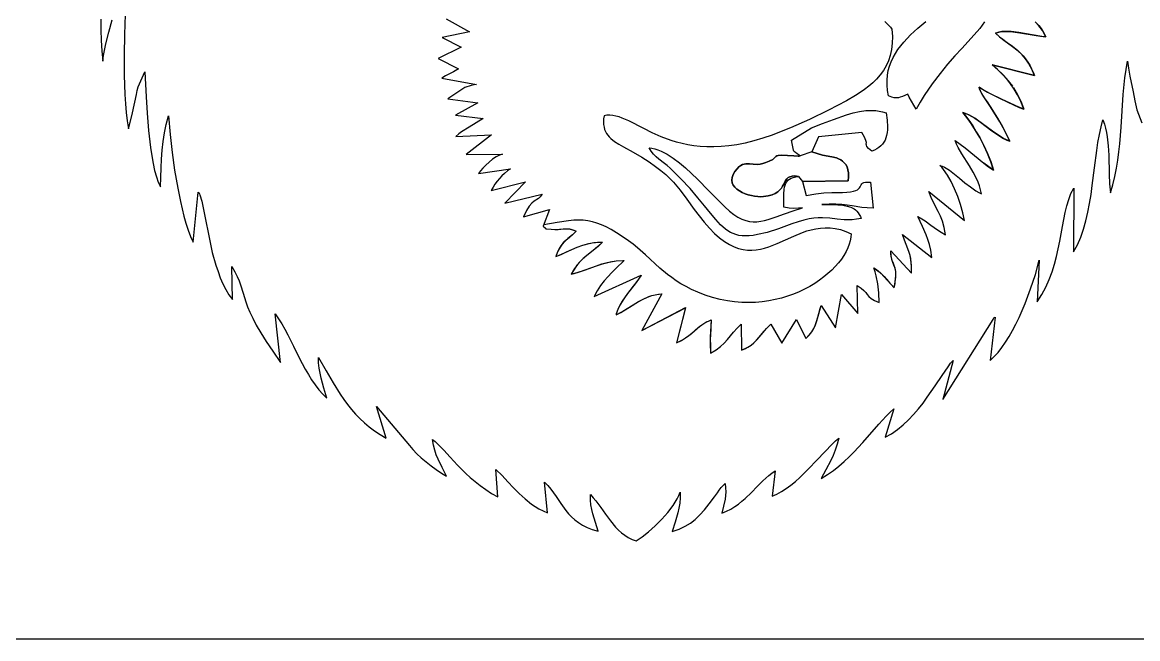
# Model space of a CAD drawing. Extents: x 0 to 500, y 0 to 300.
# Drawn here: x 126.5 to 208.3, y 0 to 45.2 of the extents above; entities that cross this region are included whole.
import ezdxf

# ---------------------------------------------------------------- set-up
doc = ezdxf.new("R2010")
doc.units = 0
doc.layers.add('Nível Padrão', color=18, linetype='CONTINUOUS')

msp = doc.modelspace()

# ---------------------------------------------------------------- linework, layer by layer
at = {"layer": 'Nível Padrão'}
msp.add_lwpolyline([(0, 10, 0.414214), (10, 0), (490, 0, 0.414214), (500, 10), (500, 290, 0.414214), (490, 300), (10, 300, 0.414214), (0, 290), (0, 10)], format="xyb", close=True, dxfattribs=at)
for points in [[(134.058, 45.804), (134.021, 44.342), (133.996, 42.846), (133.999, 41.363), (134.044, 39.934), (134.087, 39.254), (134.147, 38.604), (134.224, 37.99), (134.321, 37.416), (134.566, 38.379), (134.784, 39.38), (134.888, 39.937), (134.948, 40.232), (135.012, 40.487), (135.511, 41.586), (135.613, 39.766), (135.687, 38.572), (135.789, 37.303), (135.928, 36.042), (136.014, 35.442), (136.113, 34.876), (136.225, 34.354), (136.353, 33.888), (136.496, 33.488), (136.657, 33.165), (136.705, 34.54), (136.735, 35.2), (136.78, 35.846), (136.845, 36.483), (136.94, 37.114), (137.069, 37.743), (137.242, 38.373), (137.361, 37.007), (137.503, 35.682), (137.685, 34.376), (137.796, 33.723), (137.924, 33.068), (138.13, 32.072), (138.374, 31.013), (138.518, 30.49), (138.678, 29.987), (138.858, 29.517), (139.059, 29.091), (139.411, 32.761), (139.509, 32.616), (139.538, 32.58), (139.676, 32.114), (140.456, 28.328), (140.724, 27.401), (140.876, 26.936), (141.043, 26.479), (141.229, 26.038), (141.436, 25.621), (141.667, 25.234), (141.925, 24.884), (141.898, 27.313), (142.112, 26.932), (142.281, 26.585), (142.416, 26.263), (142.526, 25.958), (142.709, 25.359), (142.911, 24.717), (143.043, 24.357), (143.208, 23.959), (143.417, 23.515), (143.68, 23.014), (144.006, 22.449), (144.404, 21.81), (144.885, 21.088), (145.459, 20.274), (145.054, 23.827), (145.306, 23.472), (145.545, 23.097), (145.774, 22.705), (145.993, 22.3), (146.416, 21.463), (146.835, 20.615), (147.27, 19.782), (147.499, 19.38), (147.739, 18.992), (147.993, 18.621), (148.264, 18.272), (148.553, 17.947), (148.864, 17.65), (148.645, 18.386), (148.439, 19.107), (148.355, 19.473), (148.291, 19.848), (148.253, 20.238), (148.247, 20.645), (148.798, 19.668), (149.32, 18.769), (149.837, 17.943), (150.102, 17.556), (150.374, 17.185), (150.658, 16.829), (150.956, 16.488), (151.271, 16.161), (151.607, 15.847), (151.966, 15.547), (152.351, 15.258), (152.766, 14.98), (153.213, 14.713), (152.507, 17.036), (154.907, 14.173), (155.161, 13.879), (155.455, 13.577), (155.78, 13.272), (156.129, 12.972), (156.496, 12.681), (156.872, 12.407), (157.25, 12.156), (157.623, 11.935), (157.304, 12.573), (157.006, 13.182), (156.874, 13.5), (156.761, 13.839), (156.669, 14.21), (156.603, 14.622), (156.801, 14.465), (157.004, 14.28), (157.434, 13.835), (157.906, 13.313), (158.435, 12.737), (159.036, 12.133), (159.367, 11.829), (159.721, 11.527), (160.099, 11.23), (160.505, 10.942), (160.938, 10.666), (161.401, 10.404), (161.255, 12.427), (161.708, 11.971), (162.13, 11.521), (162.538, 11.081), (162.951, 10.658), (163.388, 10.257), (163.868, 9.882), (164.13, 9.707), (164.41, 9.54), (164.71, 9.383), (165.032, 9.237), (164.804, 11.491), (165.05, 11.232), (165.272, 10.968), (165.664, 10.436), (166.021, 9.911), (166.386, 9.406), (166.584, 9.165), (166.799, 8.936), (167.038, 8.719), (167.304, 8.516), (167.603, 8.329), (167.94, 8.16), (168.321, 8.011), (168.751, 7.884), (168.543, 8.537), (168.356, 9.158), (168.281, 9.478), (168.224, 9.815), (168.189, 10.177), (168.18, 10.573), (168.385, 10.347), (168.579, 10.112), (168.944, 9.624), (169.294, 9.127), (169.65, 8.64), (170.032, 8.182), (170.239, 7.97), (170.46, 7.772), (170.698, 7.591), (170.954, 7.429), (171.233, 7.288), (171.535, 7.171), (171.975, 7.469), (172.45, 7.846), (172.936, 8.282), (173.411, 8.761), (173.853, 9.264), (174.239, 9.774), (174.405, 10.026), (174.547, 10.272), (174.665, 10.512), (174.755, 10.741), (174.765, 10.332), (174.736, 9.946), (174.676, 9.58), (174.592, 9.227), (174.386, 8.546), (174.181, 7.866), (174.686, 8.049), (175.123, 8.254), (175.51, 8.487), (175.864, 8.759), (176.201, 9.078), (176.539, 9.453), (176.895, 9.891), (177.285, 10.403), (177.496, 10.712), (177.613, 10.909), (177.758, 11.099), (178.055, 11.389), (178.091, 11.077), (178.101, 10.782), (178.087, 10.503), (178.055, 10.234), (177.952, 9.719), (177.828, 9.212), (178.165, 9.354), (178.477, 9.514), (178.768, 9.691), (179.039, 9.881), (179.294, 10.082), (179.534, 10.292), (179.983, 10.727), (180.407, 11.167), (180.826, 11.59), (181.261, 11.976), (181.49, 12.15), (181.732, 12.307), (181.499, 10.471), (181.854, 10.613), (182.203, 10.796), (182.548, 11.014), (182.888, 11.262), (183.222, 11.536), (183.549, 11.829), (184.185, 12.454), (184.792, 13.098), (185.367, 13.718), (185.907, 14.274), (186.163, 14.515), (186.409, 14.725), (186.285, 14.271), (186.139, 13.846), (185.978, 13.447), (185.806, 13.071), (185.447, 12.384), (185.1, 11.767), (185.562, 12.047), (185.997, 12.347), (186.406, 12.664), (186.792, 12.994), (187.157, 13.334), (187.504, 13.682), (188.151, 14.386), (189.319, 15.741), (189.876, 16.341), (190.156, 16.611), (190.439, 16.857), (189.795, 14.792), (190.257, 15.045), (190.696, 15.345), (191.113, 15.684), (191.509, 16.055), (191.884, 16.452), (192.238, 16.865), (192.572, 17.29), (192.887, 17.718), (193.461, 18.556), (193.965, 19.321), (194.403, 19.957), (194.598, 20.208), (194.779, 20.406), (194.026, 17.548), (197.708, 23.42), (197.734, 23.489), (197.772, 23.533), (197.872, 23.602), (197.503, 20.423), (197.789, 20.696), (198.071, 21.011), (198.347, 21.364), (198.618, 21.752), (198.881, 22.17), (199.136, 22.616), (199.384, 23.086), (199.621, 23.576), (199.849, 24.082), (200.066, 24.6), (200.464, 25.661), (200.81, 26.727), (201.096, 27.771), (200.936, 24.712), (201.283, 25.247), (201.578, 25.793), (201.827, 26.349), (202.036, 26.91), (202.211, 27.475), (202.359, 28.041), (202.484, 28.603), (202.594, 29.16), (202.79, 30.246), (202.994, 31.274), (203.114, 31.759), (203.254, 32.221), (203.42, 32.657), (203.618, 33.064), (203.616, 28.384), (203.895, 28.908), (204.134, 29.465), (204.338, 30.051), (204.511, 30.662), (204.658, 31.291), (204.783, 31.935), (204.89, 32.588), (204.983, 33.245), (205.147, 34.552), (205.31, 35.818), (205.401, 36.423), (205.505, 37.002), (205.626, 37.551), (205.768, 38.065), (205.869, 37.768), (205.952, 37.462), (206.02, 37.146), (206.073, 36.822), (206.146, 36.156), (206.186, 35.471), (206.225, 34.077), (206.254, 33.385), (206.309, 32.707), (206.483, 33.313), (206.628, 33.918), (206.748, 34.521), (206.846, 35.123), (206.926, 35.724), (206.991, 36.325), (207.089, 37.527), (207.168, 38.732), (207.255, 39.941), (207.376, 41.158), (207.458, 41.77), (207.559, 42.385), (207.631, 41.865), (207.744, 41.279), (207.987, 40.137), (208.112, 39.459), (208.253, 38.806), (208.628, 37.853)], [(132.286, 45.461), (132.276, 44.671), (132.295, 43.893), (132.344, 43.13), (132.426, 42.387), (132.446, 42.629), (132.491, 42.927), (132.643, 43.654), (132.861, 44.507), (133.12, 45.423)], [(157.594, 45.492), (159.311, 44.523), (157.304, 44.111), (158.696, 43.401), (157.011, 42.579), (158.508, 41.809), (158.135, 41.599), (157.843, 41.45), (157.692, 41.388), (157.553, 41.314), (157.297, 41.127), (159.837, 40.674), (159.665, 40.651), (159.426, 40.593), (158.962, 40.441), (157.716, 39.611), (159.93, 39.331), (158.284, 38.405), (160.308, 38.182), (159.287, 37.525), (158.717, 37.184), (158.534, 37.045), (158.307, 36.85), (160.93, 36.97), (159.059, 35.541), (161.743, 35.554), (161.508, 35.48), (161.259, 35.35), (161.004, 35.178), (160.754, 34.975), (160.517, 34.756), (160.304, 34.533), (160.122, 34.32), (159.983, 34.128), (162.329, 34.488), (162.098, 34.32), (161.884, 34.146), (161.687, 33.965), (161.505, 33.775), (161.337, 33.574), (161.184, 33.362), (161.044, 33.136), (160.916, 32.895), (163.433, 33.515), (161.903, 31.958), (164.636, 32.612), (164.507, 32.432), (164.367, 32.309), (164.052, 32.106), (163.877, 31.961), (163.688, 31.742), (163.485, 31.417), (163.267, 30.954), (165.18, 31.495), (164.715, 30.262), (164.848, 30.158), (164.9, 30.104), (164.905, 30.098), (164.906, 30.098), (164.926, 30.083), (164.972, 30.079), (165.296, 30.047), (165.631, 30.025), (165.919, 30.042), (166.179, 30.069), (166.432, 30.082), (166.432, 30.082), (166.484, 30.08), (166.484, 30.08), (166.536, 30.077), (166.536, 30.077), (166.59, 30.072), (166.59, 30.072), (166.59, 30.072), (166.644, 30.064), (166.644, 30.064), (166.644, 30.064), (166.699, 30.054), (166.7, 30.054), (166.7, 30.054), (166.756, 30.041), (166.756, 30.041), (166.815, 30.025), (166.969, 29.971), (167.136, 29.894), (166.869, 29.635), (166.537, 29.362), (166.352, 29.204), (166.186, 29.043), (166.015, 28.825), (165.871, 28.581), (165.748, 28.319), (165.638, 28.049), (165.722, 28.079), (166.27, 28.307), (166.812, 28.558), (167.214, 28.733), (167.624, 28.884), (168.101, 29.01), (168.424, 29.064), (168.705, 29.088), (168.984, 29.093), (169.075, 29.091), (168.738, 28.784), (168.39, 28.495), (168.02, 28.202), (167.658, 27.897), (167.417, 27.662), (167.196, 27.403), (167.111, 27.289), (166.936, 27.025), (166.779, 26.746), (166.985, 26.798), (167.39, 26.919), (167.803, 27.063), (168.619, 27.365), (169.017, 27.497), (169.422, 27.606), (169.746, 27.672), (170.073, 27.719), (170.562, 27.754), (170.666, 27.757), (170.042, 27.158), (169.743, 26.865), (169.457, 26.565), (169.183, 26.249), (168.926, 25.908), (168.685, 25.533), (168.464, 25.115), (171.915, 26.686), (171.883, 26.636), (171.585, 26.215), (171.32, 25.87), (170.905, 25.325), (170.521, 24.768), (170.348, 24.473), (170.197, 24.165), (170.078, 23.839), (170.059, 23.774), (170.401, 23.942), (170.727, 24.129), (171.354, 24.522), (171.668, 24.714), (171.991, 24.892), (172.329, 25.048), (172.688, 25.173), (172.688, 25.173), (173.044, 25.256), (173.427, 25.3), (171.949, 22.62), (175.144, 24.292), (174.498, 21.722), (174.855, 21.892), (175.152, 22.066), (175.402, 22.243), (175.619, 22.421), (176.005, 22.768), (176.201, 22.933), (176.416, 23.089), (176.416, 23.089), (176.492, 23.136), (176.492, 23.136), (176.571, 23.182), (176.571, 23.182), (176.654, 23.227), (176.654, 23.227), (176.742, 23.271), (176.742, 23.271), (176.835, 23.312), (176.835, 23.312), (176.934, 23.353), (176.934, 23.353), (177.038, 23.392), (176.979, 22.229), (176.973, 22.022), (176.977, 21.491), (176.999, 20.959), (177.401, 21.195), (177.726, 21.437), (177.996, 21.687), (178.231, 21.945), (178.677, 22.49), (178.931, 22.779), (179.232, 23.078), (179.255, 21.169), (179.547, 21.296), (179.547, 21.296), (179.633, 21.34), (179.633, 21.34), (179.715, 21.385), (179.716, 21.385), (179.963, 21.544), (180.173, 21.716), (180.361, 21.901), (180.538, 22.102), (180.916, 22.556), (181.142, 22.812), (181.411, 23.089), (182.23, 21.691), (183.293, 23.411), (183.98, 22.036), (184.209, 22.263), (184.411, 22.519), (184.542, 22.739), (184.651, 22.972), (184.762, 23.278), (184.859, 23.598), (185.035, 24.227), (185.097, 24.44), (186.149, 22.812), (186.584, 25.266), (187.793, 23.871), (187.736, 25.915), (188.034, 25.722), (188.234, 25.552), (188.37, 25.398), (188.48, 25.255), (188.598, 25.116), (188.76, 24.974), (189.003, 24.825), (189.361, 24.662), (189.334, 25.374), (189.262, 26.028), (189.143, 26.637), (189.063, 26.928), (188.97, 27.214), (189.171, 27.081), (189.454, 26.836), (189.733, 26.551), (190.455, 25.744), (190.517, 26.055), (190.517, 26.055), (190.54, 26.194), (190.54, 26.194), (190.583, 26.626), (190.571, 26.949), (190.519, 27.199), (190.443, 27.411), (190.441, 27.415), (190.361, 27.61), (190.286, 27.832), (190.228, 28.109), (190.201, 28.471), (190.201, 28.471), (191.731, 26.827), (191.726, 27.253), (191.706, 27.603), (191.671, 27.89), (191.623, 28.13), (191.623, 28.13), (191.604, 28.203), (191.604, 28.203), (191.584, 28.272), (191.584, 28.272), (191.563, 28.339)], [(189.762, 45.29), (190.003, 45.075), (190.178, 44.886), (190.236, 44.801), (190.273, 44.722), (190.322, 44.191), (190.319, 43.695), (190.268, 43.233), (190.173, 42.803), (190.038, 42.404), (189.867, 42.032), (189.662, 41.688), (189.428, 41.368), (189.169, 41.07), (188.888, 40.794), (188.59, 40.538), (188.276, 40.298), (187.953, 40.075), (187.622, 39.865), (186.955, 39.479), (185.635, 38.781), (184.243, 38.107), (182.845, 37.488), (182.165, 37.21), (181.507, 36.958), (180.817, 36.72), (180.155, 36.523), (179.521, 36.366), (178.913, 36.245), (178.33, 36.159), (177.773, 36.106), (177.239, 36.082), (176.729, 36.086), (176.24, 36.115), (175.773, 36.167), (175.327, 36.24), (174.9, 36.331), (174.492, 36.438), (174.102, 36.558), (173.373, 36.83), (172.705, 37.128), (172.092, 37.433), (171.003, 37.991), (170.513, 38.207), (170.279, 38.29), (170.051, 38.354), (169.828, 38.397), (169.609, 38.416), (169.393, 38.408), (169.181, 38.372), (169.15, 38.137), (169.14, 37.921), (169.15, 37.722), (169.178, 37.539), (169.223, 37.37), (169.285, 37.215), (169.362, 37.072), (169.454, 36.94), (169.56, 36.817), (169.678, 36.701), (169.948, 36.489), (170.258, 36.293), (170.598, 36.1), (171.321, 35.696), (171.948, 35.324), (172.489, 34.982), (172.955, 34.661), (173.357, 34.358), (173.704, 34.067), (174.008, 33.781), (174.28, 33.497), (174.528, 33.207), (174.765, 32.906), (175.243, 32.251), (175.8, 31.488), (176.518, 30.572), (176.909, 30.121), (177.289, 29.734), (177.659, 29.408), (178.02, 29.139), (178.371, 28.923), (178.714, 28.756), (179.05, 28.635), (179.38, 28.556), (179.703, 28.515), (180.022, 28.509), (180.336, 28.535), (180.647, 28.587), (180.955, 28.663), (181.261, 28.759), (181.87, 28.997), (183.098, 29.55), (183.73, 29.807), (184.052, 29.918), (184.38, 30.012), (184.715, 30.085), (185.057, 30.134), (185.406, 30.156), (185.765, 30.145), (186.132, 30.1), (186.511, 30.016), (186.9, 29.889), (187.3, 29.716), (187.286, 29.465), (187.241, 29.206), (187.166, 28.942), (187.063, 28.674), (186.931, 28.402), (186.772, 28.129), (186.587, 27.856), (186.376, 27.585), (186.141, 27.317), (185.883, 27.053), (185.602, 26.796), (185.299, 26.546), (184.975, 26.305), (184.631, 26.075), (184.268, 25.856), (183.887, 25.652), (183.489, 25.462), (183.074, 25.288), (182.644, 25.133), (182.2, 24.997), (181.741, 24.882), (181.27, 24.79), (180.787, 24.721), (180.292, 24.678), (179.788, 24.662), (179.275, 24.674), (178.753, 24.716), (178.223, 24.789), (177.687, 24.895), (177.146, 25.036), (176.6, 25.212), (176.05, 25.426), (175.601, 25.627), (175.191, 25.835), (174.815, 26.049), (174.468, 26.268), (174.146, 26.493), (173.844, 26.723), (173.284, 27.195), (172.214, 28.18), (171.632, 28.685), (171.314, 28.939), (170.971, 29.194), (170.521, 29.508), (170.105, 29.781), (169.715, 30.015), (169.348, 30.211), (168.998, 30.372), (168.66, 30.5), (168.328, 30.596), (167.997, 30.662), (167.662, 30.701), (167.317, 30.715), (166.958, 30.704), (166.578, 30.672), (165.738, 30.55), (164.754, 30.364), (164.715, 30.262), (164.879, 30.128), (164.921, 30.085), (165.296, 30.047), (165.569, 30.026), (165.808, 30.032), (166.23, 30.074), (166.432, 30.082), (166.644, 30.064), (166.875, 30.006), (167.136, 29.894), (166.868, 29.638), (166.639, 29.442), (166.267, 29.125), (166.107, 28.952), (165.955, 28.732), (165.801, 28.44), (165.638, 28.049), (166.036, 28.204), (166.424, 28.378), (166.812, 28.558), (167.209, 28.731), (167.624, 28.884), (168.067, 29.003), (168.302, 29.047), (168.548, 29.077), (168.805, 29.092), (169.075, 29.091), (168.72, 28.768), (168.39, 28.495), (167.795, 28.018), (167.524, 27.771), (167.266, 27.491), (167.019, 27.156), (166.779, 26.746), (167.282, 26.884), (167.744, 27.041), (168.619, 27.366), (169.067, 27.512), (169.545, 27.634), (170.073, 27.719), (170.666, 27.758), (170.042, 27.158), (169.743, 26.865), (169.457, 26.565), (169.183, 26.249), (168.926, 25.908), (168.685, 25.533), (168.464, 25.115), (171.915, 26.685), (171.705, 26.378), (171.456, 26.047), (170.905, 25.326), (170.636, 24.945), (170.395, 24.557), (170.197, 24.165), (170.119, 23.969), (170.059, 23.774), (170.478, 23.984), (170.874, 24.218), (171.644, 24.7), (172.042, 24.917), (172.464, 25.1), (172.688, 25.173), (172.922, 25.232), (173.168, 25.275), (173.427, 25.3), (171.949, 22.619), (175.145, 24.291), (174.498, 21.722), (174.943, 21.94), (175.297, 22.165), (175.586, 22.393), (175.838, 22.618), (176.082, 22.835), (176.345, 23.04), (176.654, 23.227), (176.835, 23.312), (177.038, 23.392), (176.975, 22.132), (176.972, 21.665), (176.999, 20.959), (177.401, 21.195), (177.726, 21.437), (177.996, 21.687), (178.231, 21.945), (178.677, 22.49), (178.931, 22.779), (179.233, 23.078), (179.255, 21.169), (179.633, 21.34), (179.937, 21.526), (180.188, 21.729), (180.407, 21.952), (180.84, 22.467), (181.097, 22.763), (181.411, 23.088), (182.23, 21.691), (183.293, 23.411), (183.98, 22.036), (184.222, 22.277), (184.411, 22.519), (184.559, 22.772), (184.679, 23.041), (184.78, 23.335), (184.876, 23.661), (185.097, 24.44), (186.149, 22.812), (186.584, 25.266), (187.793, 23.871), (187.736, 25.915), (188.034, 25.722), (188.234, 25.552), (188.37, 25.398), (188.48, 25.255), (188.598, 25.116), (188.76, 24.974), (189.003, 24.825), (189.361, 24.661), (189.334, 25.374), (189.262, 26.028), (189.143, 26.637), (189.063, 26.928), (188.97, 27.214), (189.17, 27.079), (189.357, 26.926), (189.711, 26.575), (190.065, 26.176), (190.455, 25.744), (190.557, 26.322), (190.579, 26.551), (190.584, 26.746), (190.575, 26.914), (190.553, 27.059), (190.484, 27.305), (190.395, 27.525), (190.306, 27.764), (190.235, 28.065), (190.212, 28.252), (190.201, 28.471), (191.731, 26.828), (191.721, 27.378), (191.684, 27.8), (191.623, 28.13), (191.541, 28.405), (191.328, 28.929), (191.205, 29.251), (191.075, 29.66), (193.21, 27.981), (193.133, 28.503), (193.041, 28.936), (192.934, 29.302), (192.812, 29.627), (192.527, 30.246), (192.189, 30.983), (192.472, 30.821), (192.717, 30.662), (193.156, 30.342), (193.621, 30.006), (193.9, 29.828), (194.228, 29.639), (194.118, 30.183), (193.989, 30.632), (193.843, 31.013), (193.686, 31.352), (193.349, 32.011), (193.176, 32.384), (193.006, 32.82), (195.606, 30.69), (195.488, 31.261), (195.323, 31.85), (195.118, 32.439), (194.883, 33.01), (194.627, 33.543), (194.358, 34.02), (194.084, 34.422), (193.949, 34.589), (193.815, 34.73), (193.984, 34.672), (194.156, 34.592), (194.509, 34.374), (194.876, 34.098), (195.255, 33.787), (195.644, 33.463), (196.043, 33.149), (196.452, 32.867), (196.66, 32.746), (196.869, 32.641), (196.796, 32.946), (196.708, 33.232), (196.607, 33.502), (196.495, 33.758), (196.245, 34.238), (195.971, 34.688), (195.409, 35.57), (195.149, 36.039), (195.031, 36.287), (194.922, 36.549), (195.3, 36.288), (195.662, 36.016), (196.356, 35.451), (197.038, 34.895), (197.384, 34.633), (197.741, 34.387), (197.541, 35.001), (197.299, 35.608), (197.026, 36.199), (196.729, 36.766), (196.419, 37.3), (196.104, 37.793), (195.793, 38.237), (195.495, 38.622), (195.715, 38.539), (195.933, 38.439), (196.36, 38.192), (196.782, 37.903), (197.201, 37.589), (197.622, 37.272), (198.048, 36.971), (198.484, 36.706), (198.707, 36.593), (198.933, 36.497), (198.569, 37.264), (198.202, 37.934), (197.845, 38.517), (197.512, 39.023), (197.216, 39.462), (196.97, 39.844), (196.786, 40.178), (196.722, 40.331), (196.679, 40.475), (196.931, 40.318), (197.295, 40.113), (198.226, 39.631), (199.205, 39.168), (199.628, 38.988), (199.964, 38.865), (199.743, 39.421), (199.511, 39.907), (199.264, 40.336), (198.998, 40.722), (198.707, 41.078), (198.387, 41.42), (198.033, 41.759), (197.641, 42.111), (200.75, 41.336), (200.608, 41.672), (200.462, 41.969), (200.312, 42.23), (200.158, 42.461), (200, 42.666), (199.837, 42.848), (199.496, 43.165), (199.132, 43.446), (198.744, 43.727), (198.328, 44.042), (197.882, 44.426), (198.049, 44.49), (198.238, 44.532), (198.447, 44.555), (198.672, 44.562), (199.162, 44.534), (199.682, 44.466), (200.717, 44.288), (201.183, 44.213), (201.583, 44.173), (201.327, 44.621), (201.068, 44.977), (200.799, 45.265)], [(197.087, 45.272), (196.725, 44.783), (196.321, 44.305), (195.405, 43.312), (194.901, 42.764), (194.371, 42.161), (193.819, 41.485), (193.25, 40.72), (192.666, 39.85), (192.37, 39.37), (192.073, 38.858), (191.547, 39.737), (191.45, 39.951), (191.45, 39.951), (191.055, 39.793), (190.904, 39.735), (190.765, 39.698), (190.624, 39.685), (190.467, 39.7), (190.28, 39.749), (190.048, 39.834), (189.973, 40.233), (189.934, 40.616), (189.931, 40.985), (189.961, 41.34), (190.022, 41.683), (190.113, 42.012), (190.231, 42.331), (190.374, 42.638), (190.541, 42.936), (190.73, 43.224), (190.938, 43.504), (191.163, 43.776), (191.659, 44.3), (192.201, 44.802), (192.774, 45.288)], [(200.867, 45.198), (201.052, 44.997), (201.231, 44.764), (201.407, 44.492), (201.583, 44.173), (201.537, 44.176), (201.29, 44.199), (200.727, 44.286), (200.164, 44.386), (199.601, 44.479), (199.036, 44.545), (198.558, 44.56), (198.348, 44.547), (198.141, 44.513), (197.908, 44.438), (197.882, 44.426), (198.183, 44.163), (198.493, 43.914), (199.131, 43.445), (199.542, 43.126), (199.736, 42.949), (199.919, 42.759), (200.096, 42.546), (200.257, 42.316), (200.404, 42.075), (200.535, 41.825), (200.703, 41.452), (200.75, 41.336), (197.642, 42.111), (198.079, 41.717), (198.469, 41.336), (198.819, 40.948), (199.134, 40.533)], [(199.2, 40.436), (199.405, 40.101), (199.599, 39.732), (199.785, 39.323), (199.964, 38.865), (199.914, 38.881), (199.594, 39.002), (199.271, 39.139), (198.366, 39.562), (197.472, 40.018), (197.295, 40.113), (196.984, 40.287), (196.679, 40.475), (196.692, 40.427), (196.762, 40.234), (196.869, 40.016), (197.06, 39.699), (197.263, 39.39), (197.675, 38.78), (198.041, 38.203), (198.385, 37.61), (198.631, 37.14), (198.858, 36.665), (198.933, 36.497), (198.48, 36.709), (198.048, 36.97), (197.675, 37.234), (197.308, 37.508), (196.572, 38.052), (196.36, 38.192), (196.152, 38.321), (195.938, 38.435), (195.495, 38.622), (195.641, 38.437), (195.931, 38.044), (196.212, 37.629), (196.479, 37.201), (196.73, 36.766), (197.027, 36.196), (197.3, 35.608), (197.538, 35.006), (197.741, 34.387), (197.385, 34.632), (197.038, 34.895)]]:
    msp.add_lwpolyline(points, dxfattribs=at)
for points in [[(185.21, 35.481), (185.876, 35.364), (186.217, 35.278), (186.38, 35.217), (186.533, 35.14), (186.674, 35.045), (186.801, 34.927), (186.909, 34.785), (186.997, 34.614), (187.062, 34.412), (187.099, 34.176), (187.108, 33.903), (187.084, 33.589), (183.743, 33.56), (183.997, 32.51), (184.721, 32.647), (185.291, 32.71), (185.88, 32.731), (186.658, 32.74), (186.992, 32.755), (187.261, 32.785), (187.473, 32.829), (187.635, 32.885), (187.756, 32.949), (187.844, 33.019), (187.908, 33.092), (187.955, 33.167), (188.033, 33.308), (188.079, 33.37), (188.142, 33.423), (188.229, 33.464), (188.349, 33.49), (188.51, 33.5), (188.72, 33.49), (188.919, 31.6), (188.48, 31.605), (188.09, 31.64), (187.376, 31.754), (187.014, 31.815), (186.624, 31.866), (186.184, 31.895), (185.677, 31.893), (185.163, 31.855), (185.54, 31.868), (185.933, 31.86), (186.327, 31.837), (186.681, 31.804), (186.997, 31.751), (187.275, 31.668), (187.518, 31.544), (187.626, 31.464), (187.726, 31.37), (187.818, 31.261), (187.901, 31.135), (187.976, 30.993), (188.043, 30.831), (187.697, 30.773), (187.377, 30.742), (187.079, 30.733), (186.798, 30.742), (186.267, 30.792), (185.745, 30.853), (185.191, 30.886), (184.89, 30.881), (184.567, 30.854), (184.216, 30.8), (183.833, 30.715), (183.412, 30.595), (182.949, 30.433), (181.969, 30.08), (181.133, 29.819), (180.422, 29.648), (180.108, 29.596), (179.817, 29.564), (179.549, 29.555), (179.3, 29.566), (179.069, 29.598), (178.852, 29.65), (178.648, 29.723), (178.454, 29.815), (178.267, 29.927), (178.086, 30.058), (177.731, 30.376), (177.37, 30.768), (176.984, 31.232), (176.554, 31.764), (176.061, 32.362), (175.487, 33.024), (174.812, 33.748), (174.019, 34.532), (173.816, 34.712), (173.608, 34.879), (173.196, 35.2), (172.998, 35.37), (172.81, 35.557), (172.637, 35.768), (172.48, 36.01), (172.697, 35.984), (172.916, 35.936), (173.137, 35.867), (173.359, 35.78), (173.806, 35.553), (174.256, 35.266), (174.705, 34.929), (175.152, 34.553), (175.595, 34.148), (176.031, 33.725), (176.872, 32.864), (177.66, 32.054), (178.027, 31.695), (178.375, 31.379), (178.699, 31.119), (178.999, 30.923), (179.286, 30.783), (179.567, 30.684), (179.845, 30.623), (180.121, 30.596), (180.395, 30.599), (180.67, 30.629), (180.947, 30.682), (181.226, 30.755), (181.8, 30.946), (182.402, 31.173), (183.045, 31.407), (183.738, 31.619), (183.43, 31.587), (183.105, 31.58), (182.755, 31.604), (182.367, 31.669), (182.372, 32.609), (182.398, 32.98), (182.425, 33.142), (182.463, 33.288), (182.515, 33.418), (182.584, 33.534), (182.67, 33.635), (182.776, 33.721), (182.904, 33.793), (183.056, 33.851), (183.235, 33.895), (183.442, 33.925), (183.183, 33.953), (182.976, 33.944), (182.813, 33.902), (182.684, 33.831), (182.582, 33.737), (182.499, 33.624), (182.355, 33.358), (182.277, 33.214), (182.185, 33.07), (182.07, 32.929), (181.924, 32.797), (181.739, 32.677), (181.506, 32.575), (181.217, 32.494), (180.864, 32.44), (180.666, 32.431), (180.45, 32.439), (180.222, 32.466), (179.988, 32.51), (179.753, 32.571), (179.524, 32.65), (179.305, 32.745), (179.103, 32.856), (178.924, 32.983), (178.773, 33.126), (178.656, 33.284), (178.578, 33.456), (178.546, 33.644), (178.565, 33.845), (178.641, 34.06), (178.78, 34.289), (178.932, 34.476), (179.074, 34.619), (179.207, 34.722), (179.335, 34.792), (179.459, 34.833), (179.582, 34.852), (179.836, 34.844), (180.114, 34.814), (180.437, 34.805), (180.621, 34.824), (180.823, 34.864), (181.046, 34.932), (181.292, 35.034), (181.549, 35.175), (181.691, 35.287), (181.77, 35.372), (181.84, 35.43), (181.955, 35.463), (182.167, 35.473), (183.102, 35.427), (183.415, 35.419), (183.481, 35.417), (183.56, 35.429), (183.353, 35.588), (183.217, 35.673), (183.136, 35.721), (183.092, 35.764), (183.067, 35.837), (183.045, 35.974), (182.938, 36.576), (184.397, 37.487), (185.199, 37.806), (186.004, 38.109), (186.97, 38.448), (187.438, 38.585), (187.904, 38.69), (188.374, 38.752), (188.855, 38.764), (189.102, 38.748), (189.354, 38.715), (189.611, 38.666), (189.875, 38.598), (189.947, 38.055), (189.971, 37.566), (189.963, 37.343), (189.942, 37.133), (189.905, 36.936), (189.854, 36.753), (189.786, 36.583), (189.702, 36.427), (189.6, 36.285), (189.48, 36.156), (189.342, 36.041), (189.183, 35.939), (189.005, 35.85), (188.806, 35.775), (188.577, 35.973), (188.458, 36.108), (188.416, 36.208), (188.413, 36.299), (188.415, 36.41), (188.384, 36.568), (188.286, 36.8), (188.085, 37.135), (184.9, 36.833), (184.423, 35.716), (185.21, 35.481)], [(183.56, 35.429), (183.481, 35.417), (183.415, 35.419), (183.102, 35.427), (182.167, 35.473), (181.955, 35.463), (181.84, 35.43), (181.77, 35.372), (181.691, 35.287), (181.549, 35.175), (181.292, 35.034), (181.046, 34.932), (180.823, 34.864), (180.621, 34.824), (180.437, 34.805), (180.114, 34.814), (179.836, 34.844), (179.582, 34.852), (179.459, 34.833), (179.335, 34.792), (179.207, 34.722), (179.074, 34.619), (178.932, 34.476), (178.78, 34.289), (178.641, 34.06), (178.565, 33.845), (178.546, 33.644), (178.578, 33.456), (178.656, 33.284), (178.773, 33.126), (178.924, 32.983), (179.103, 32.856), (179.305, 32.745), (179.524, 32.65), (179.753, 32.571), (179.988, 32.51), (180.222, 32.466), (180.45, 32.439), (180.666, 32.431), (180.864, 32.44), (181.217, 32.494), (181.506, 32.575), (181.739, 32.677), (181.924, 32.797), (182.07, 32.929), (182.185, 33.07), (182.277, 33.214), (182.355, 33.358), (182.499, 33.624), (182.582, 33.737), (182.684, 33.831), (182.813, 33.902), (182.976, 33.944), (183.183, 33.953), (183.442, 33.925), (183.743, 33.56), (187.084, 33.589), (187.108, 33.903), (187.099, 34.176), (187.062, 34.412), (186.997, 34.614), (186.909, 34.785), (186.801, 34.927), (186.674, 35.045), (186.533, 35.14), (186.38, 35.217), (186.217, 35.278), (185.876, 35.364), (185.21, 35.481), (184.423, 35.716), (183.56, 35.429)]]:
    msp.add_lwpolyline(points, close=True, dxfattribs=at)

doc.saveas('drawing.dxf')
